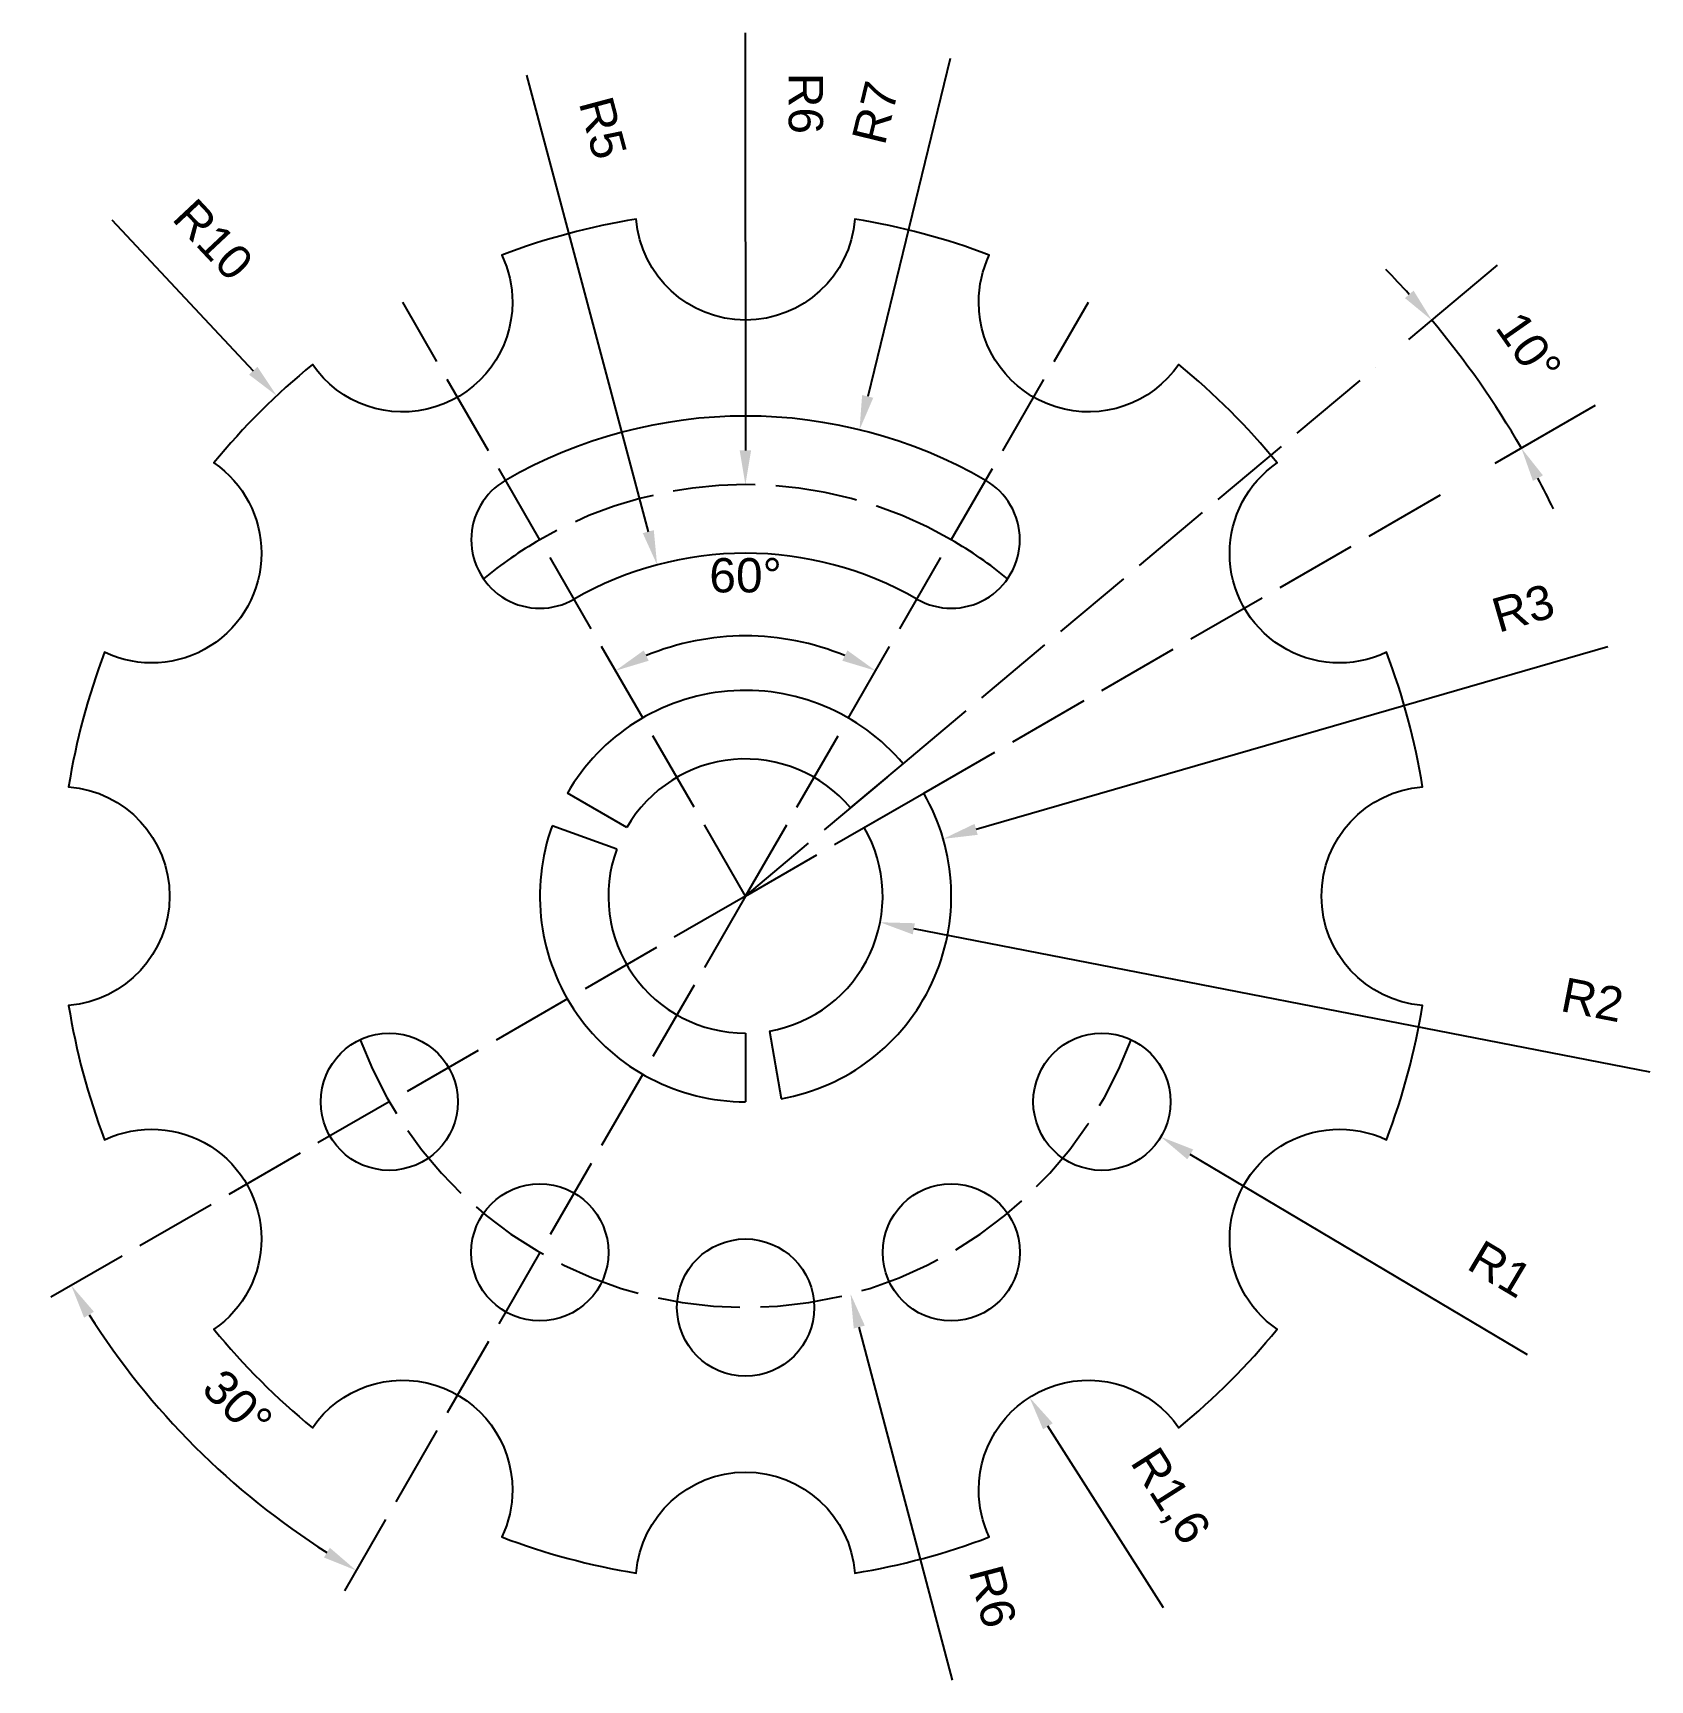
# Model space of a CAD drawing. Header units: millimetres. Extents: x 3477.7 to 3501.2, y 1440.6 to 1464.6.
import ezdxf

# ---------------------------------------------------------------- set-up
doc = ezdxf.new("R2010")
doc.units = ezdxf.units.MM
doc.header["$LTSCALE"] = 0.1
doc.linetypes.add('ACAD_ISO02W100', pattern=[15, 12, -3])
doc.styles.get("Standard").update_dxf_attribs({"font": 'arial.ttf'})
doc.dimstyles.new('ISO-25', dxfattribs={"dimtxt": 0.5, "dimasz": 0.5, "dimexe": 1.25, "dimexo": 0.625, "dimtad": 1, "dimtxsty": 'Standard', "dimcen": 2.5, "dimadec": 0, "dimazin": 0, "dimtfac": 1, "dimtmove": 0, "dimatfit": 3, "dimfxl": 1, "dimarcsym": 0})

# ---------------------------------------------------------------- blocks, each defined once
blk = doc.blocks.new('*D4')
at = {"color": 0, "lineweight": -2, "transparency": 16777216}
blk.add_arc((3488.053, 1452.06), 3.794, 67.5559, 112.4441, dxfattribs=at)
at = {"color": 0, "transparency": 16777216}
for points in [[(3486.641, 1455.492), (3486.568, 1455.642), (3486.156, 1455.346)], [(3489.539, 1455.642), (3489.465, 1455.492), (3489.95, 1455.346)]]:
    blk.add_solid(points, dxfattribs=at)
at = {"layer": 'Defpoints', "color": 0, "transparency": 16777216}
for p in [(3483.053, 1460.721), (3493.053, 1460.721), (3488.712, 1455.797), (3488.053, 1452.06), (3488.053, 1452.06)]:
    blk.add_point(p, dxfattribs=at)
at = {"color": 0, "transparency": 16777216, "insert": (3488.053, 1456.735), "char_height": 0.5, "attachment_point": 5}
blk.add_mtext('60°', dxfattribs=at)
blk = doc.blocks.new('*D5')
at = {"color": 0, "lineweight": -2, "transparency": 16777216}
for p, q in [((3497.724, 1460.176), (3499.018, 1461.261)), ((3498.987, 1458.373), (3500.449, 1459.217))]:
    blk.add_line(p, q, dxfattribs=at)
for start, end in [(42.193, 44.386), (30, 40), (25.614, 27.807)]:
    blk.add_arc((3488.053, 1452.06), 13.064, start, end, dxfattribs=at)
at = {"color": 0, "transparency": 16777216}
for points in [[(3497.795, 1460.889), (3497.669, 1460.78), (3498.061, 1460.458)], [(3499.536, 1458.114), (3499.682, 1458.195), (3499.367, 1458.592)]]:
    blk.add_solid(points, dxfattribs=at)
at = {"layer": 'Defpoints', "color": 0, "transparency": 16777216}
for p in [(3497.246, 1459.774), (3498.968, 1459.239), (3498.445, 1458.06), (3488.053, 1452.06), (3488.053, 1452.06)]:
    blk.add_point(p, dxfattribs=at)
at = {"color": 0, "transparency": 16777216, "insert": (3499.476, 1460.059), "char_height": 0.5, "attachment_point": 5, "rotation": 305}
blk.add_mtext('10°', dxfattribs=at)
blk = doc.blocks.new('*D6')
at = {"color": 0, "lineweight": -2, "transparency": 16777216}
blk.add_arc((3488.053, 1452.06), 11.355, 212.523, 237.477, dxfattribs=at)
at = {"color": 0, "transparency": 16777216}
for points in [[(3478.407, 1445.912), (3478.55, 1445.999), (3478.219, 1446.383)], [(3481.991, 1442.557), (3481.905, 1442.415), (3482.375, 1442.226)]]:
    blk.add_solid(points, dxfattribs=at)
at = {"layer": 'Defpoints', "color": 0, "transparency": 16777216}
for p in [(3488.053, 1452.06), (3488.053, 1452.06), (3477.661, 1446.06), (3479.354, 1444.761), (3482.053, 1441.668)]:
    blk.add_point(p, dxfattribs=at)
at = {"color": 0, "transparency": 16777216, "insert": (3480.646, 1444.653), "char_height": 0.5, "attachment_point": 5, "rotation": 315}
blk.add_mtext('30°', dxfattribs=at)
blk = doc.blocks.new('*D7')
at = {"color": 0, "lineweight": -2, "transparency": 16777216}
blk.add_line((3484.857, 1464.031), (3486.634, 1457.374), dxfattribs=at)
at = {"color": 0, "transparency": 16777216}
blk.add_solid([(3486.715, 1457.396), (3486.554, 1457.353), (3486.763, 1456.891)], dxfattribs=at)
at = {"layer": 'Defpoints', "color": 0, "transparency": 16777216}
for p in [(3486.763, 1456.891), (3488.053, 1452.06)]:
    blk.add_point(p, dxfattribs=at)
at = {"color": 0, "transparency": 16777216, "insert": (3485.972, 1463.262), "char_height": 0.5, "attachment_point": 5, "rotation": 284.9515}
blk.add_mtext('R5', dxfattribs=at)
blk = doc.blocks.new('*D8')
at = {"color": 0, "lineweight": -2, "transparency": 16777216}
blk.add_line((3488.048, 1464.647), (3488.051, 1458.56), dxfattribs=at)
at = {"color": 0, "transparency": 16777216}
blk.add_solid([(3488.134, 1458.56), (3487.967, 1458.56), (3488.051, 1458.06)], dxfattribs=at)
at = {"layer": 'Defpoints', "color": 0, "transparency": 16777216}
for p in [(3488.051, 1458.06), (3488.053, 1452.06)]:
    blk.add_point(p, dxfattribs=at)
at = {"color": 0, "transparency": 16777216, "insert": (3488.929, 1463.619), "char_height": 0.5, "attachment_point": 5, "rotation": 270.0227}
blk.add_mtext('R6', dxfattribs=at)
blk = doc.blocks.new('*D9')
at = {"color": 0, "lineweight": -2, "transparency": 16777216}
blk.add_line((3491.039, 1464.275), (3489.834, 1459.346), dxfattribs=at)
at = {"color": 0, "transparency": 16777216}
blk.add_solid([(3489.753, 1459.366), (3489.915, 1459.326), (3489.715, 1458.86)], dxfattribs=at)
at = {"layer": 'Defpoints', "color": 0, "transparency": 16777216}
for p in [(3489.715, 1458.86), (3488.053, 1452.06)]:
    blk.add_point(p, dxfattribs=at)
at = {"color": 0, "transparency": 16777216, "insert": (3489.945, 1463.484), "char_height": 0.5, "attachment_point": 5, "rotation": 76.2625}
blk.add_mtext('R7', dxfattribs=at)
blk = doc.blocks.new('*D10')
at = {"color": 0, "lineweight": -2, "transparency": 16777216}
blk.add_line((3478.811, 1461.921), (3480.873, 1459.721), dxfattribs=at)
at = {"color": 0, "transparency": 16777216}
blk.add_solid([(3480.934, 1459.778), (3480.812, 1459.664), (3481.215, 1459.357)], dxfattribs=at)
at = {"layer": 'Defpoints', "color": 0, "transparency": 16777216}
for p in [(3481.215, 1459.357), (3488.053, 1452.06)]:
    blk.add_point(p, dxfattribs=at)
at = {"color": 0, "transparency": 16777216, "insert": (3480.289, 1461.632), "char_height": 0.5, "attachment_point": 5, "rotation": 313.1451}
blk.add_mtext('R10', dxfattribs=at)
blk = doc.blocks.new('*D11')
at = {"color": 0, "lineweight": -2, "transparency": 16777216}
blk.add_line((3500.626, 1455.697), (3491.415, 1453.033), dxfattribs=at)
at = {"color": 0, "transparency": 16777216}
blk.add_solid([(3491.392, 1453.113), (3491.438, 1452.953), (3490.935, 1452.894)], dxfattribs=at)
at = {"layer": 'Defpoints', "color": 0, "transparency": 16777216}
for p in [(3490.935, 1452.894), (3488.053, 1452.06)]:
    blk.add_point(p, dxfattribs=at)
at = {"color": 0, "transparency": 16777216, "insert": (3499.393, 1456.258), "char_height": 0.5, "attachment_point": 5, "rotation": 16.1342}
blk.add_mtext('R3', dxfattribs=at)
blk = doc.blocks.new('*D12')
at = {"color": 0, "lineweight": -2, "transparency": 16777216}
blk.add_line((3501.244, 1449.492), (3490.507, 1451.583), dxfattribs=at)
at = {"color": 0, "transparency": 16777216}
blk.add_solid([(3490.523, 1451.664), (3490.491, 1451.501), (3490.016, 1451.678)], dxfattribs=at)
at = {"layer": 'Defpoints', "color": 0, "transparency": 16777216}
for p in [(3488.053, 1452.06), (3490.016, 1451.678)]:
    blk.add_point(p, dxfattribs=at)
at = {"color": 0, "transparency": 16777216, "insert": (3500.404, 1450.548), "char_height": 0.5, "attachment_point": 5, "rotation": 348.9824}
blk.add_mtext('R2', dxfattribs=at)
blk = doc.blocks.new('*D14')
at = {"color": 0, "lineweight": -2, "transparency": 16777216}
blk.add_line((3494.148, 1441.681), (3492.462, 1444.328), dxfattribs=at)
at = {"color": 0, "transparency": 16777216}
blk.add_solid([(3492.533, 1444.373), (3492.392, 1444.283), (3492.194, 1444.75)], dxfattribs=at)
at = {"layer": 'Defpoints', "color": 0, "transparency": 16777216}
for p in [(3492.194, 1444.75), (3493.053, 1443.4)]:
    blk.add_point(p, dxfattribs=at)
at = {"color": 0, "transparency": 16777216, "insert": (3494.22, 1443.291), "char_height": 0.5, "attachment_point": 5, "rotation": 302.4881}
blk.add_mtext('R1,6', dxfattribs=at)
blk = doc.blocks.new('*D15')
at = {"color": 0, "lineweight": -2, "transparency": 16777216}
blk.add_line((3491.069, 1440.628), (3489.711, 1445.775), dxfattribs=at)
at = {"color": 0, "transparency": 16777216}
blk.add_solid([(3489.792, 1445.797), (3489.631, 1445.754), (3489.584, 1446.259)], dxfattribs=at)
at = {"layer": 'Defpoints', "color": 0, "transparency": 16777216}
for p in [(3488.053, 1452.06), (3489.584, 1446.259)]:
    blk.add_point(p, dxfattribs=at)
at = {"color": 0, "transparency": 16777216, "insert": (3491.658, 1441.846), "char_height": 0.5, "attachment_point": 5, "rotation": 284.7792}
blk.add_mtext('R6', dxfattribs=at)
blk = doc.blocks.new('*D16')
at = {"color": 0, "lineweight": -2, "transparency": 16777216}
blk.add_line((3499.454, 1445.368), (3494.538, 1448.293), dxfattribs=at)
at = {"color": 0, "transparency": 16777216}
blk.add_solid([(3494.581, 1448.365), (3494.496, 1448.222), (3494.109, 1448.549)], dxfattribs=at)
at = {"layer": 'Defpoints', "color": 0, "transparency": 16777216}
for p in [(3493.249, 1449.06), (3494.109, 1448.549)]:
    blk.add_point(p, dxfattribs=at)
at = {"color": 0, "transparency": 16777216, "insert": (3499.06, 1446.622), "char_height": 0.5, "attachment_point": 5, "rotation": 329.2386}
blk.add_mtext('R1', dxfattribs=at)

msp = doc.modelspace()

# ---------------------------------------------------------------- linework, layer by layer
at = {"linetype": 'ACAD_ISO02W100'}
for q in [(3483.053, 1460.721), (3493.053, 1460.721), (3497.246, 1459.774), (3498.445, 1458.06), (3477.661, 1446.06), (3482.053, 1441.668)]:
    msp.add_line((3488.053, 1452.06), q, dxfattribs=at)
for p, q in [((3489.585, 1453.346), (3490.351, 1453.989)), ((3486.321, 1453.06), (3485.455, 1453.56)), ((3489.785, 1453.06), (3490.651, 1453.56)), ((3486.174, 1452.744), (3485.234, 1453.086)), ((3488.053, 1450.06), (3488.053, 1449.06)), ((3488.4, 1450.091), (3488.574, 1449.106))]:
    msp.add_line(p, q)
msp.add_lwpolyline([(3495.113, 1457.06, -0.246602), (3495.805, 1458.378, 0.050858), (3494.37, 1459.812, -0.735994), (3491.453, 1460.721, -0.111335), (3491.608, 1461.407, 0.050858), (3489.648, 1461.932, -0.922958), (3486.458, 1461.932, 0.050858), (3484.498, 1461.407, -0.111335), (3484.653, 1460.721, -0.735994), (3481.736, 1459.812, 0.050858), (3480.301, 1458.378, -0.246602), (3480.993, 1457.06, -0.550957), (3478.706, 1455.615, 0.050858), (3478.181, 1453.655, -0.390947), (3479.653, 1452.06, -0.390947), (3478.181, 1450.466, 0.050858), (3478.706, 1448.506, -0.550957), (3480.993, 1447.06, -0.246602), (3480.301, 1445.743, 0.050858), (3481.736, 1444.308, -0.735994), (3484.653, 1443.4, -0.111335), (3484.498, 1442.714, 0.050858), (3486.458, 1442.188, -0.922958), (3489.648, 1442.188, 0.050858), (3491.608, 1442.714, -0.111335), (3491.453, 1443.4, -0.735994), (3494.37, 1444.308, 0.050858), (3495.805, 1445.743, -0.246602), (3495.113, 1447.06, -0.550957), (3497.4, 1448.506, 0.050858), (3497.925, 1450.466, -0.390947), (3496.453, 1452.06, -0.390947), (3497.925, 1453.655, 0.050858), (3497.4, 1455.615, -0.550957)], format="xyb", close=True)
for centre in [(3482.857, 1449.06), (3493.249, 1449.06), (3485.053, 1446.864), (3491.053, 1446.864), (3488.053, 1446.06)]:
    msp.add_circle(centre, 1)
for centre, radius, start, end in [((3488.053, 1452.06), 7, 60, 120), ((3485.053, 1457.257), 1, 120, 300), ((3491.053, 1457.257), 1, 240, 60.0009), ((3488.053, 1452.06), 5, 60, 120), ((3488.053, 1452.06), 3, 40, 150), ((3488.053, 1452.06), 2, 40, 150), ((3488.053, 1452.06), 3, 280, 30), ((3488.053, 1452.06), 3, 160, 270), ((3488.053, 1452.06), 2, 280, 30), ((3488.053, 1452.06), 2, 160, 270)]:
    msp.add_arc(centre, radius, start, end)
for start, end in [(60, 120), (120, 129.5604), (50.4396, 60), (200.4396, 339.5604)]:
    msp.add_arc((3488.053, 1452.06), 6, start, end, dxfattribs=at)

# ---------------------------------------------------------------- dimensions: what is measured, and where the dimension line sits
at = {"color": 3}
for center, mpoint, picture, middle in [((3488.053, 1452.06), (3488.051, 1458.06), '*D8', (3488.049, 1463.619)), ((3488.053, 1452.06), (3489.715, 1458.86), '*D9', (3490.795, 1463.276)), ((3488.053, 1452.06), (3486.763, 1456.891), '*D7', (3485.122, 1463.035)), ((3488.053, 1452.06), (3481.215, 1459.357), '*D10', (3479.647, 1461.03)), ((3488.053, 1452.06), (3490.935, 1452.894), '*D11', (3499.638, 1455.412)), ((3488.053, 1452.06), (3490.016, 1451.678), '*D12', (3500.237, 1449.688)), ((3488.053, 1452.06), (3489.584, 1446.259), '*D15', (3490.807, 1441.622)), ((3493.249, 1449.06), (3494.109, 1448.549), '*D16', (3498.612, 1445.869))]:
    dim = msp.add_radius_dim(center=center, mpoint=mpoint, dimstyle='ISO-25', override={"dimcen": 0, "dimtofl": 0}, dxfattribs=at)
    dim.commit()
    dim.dimension.update_dxf_attribs({"geometry": picture, "text_midpoint": middle, "dimtype": 164})
for base, line1, line2, picture, middle in [((3498.968, 1459.239), ((3488.053, 1452.06), (3498.445, 1458.06)), ((3488.053, 1452.06), (3497.246, 1459.774)), '*D5', (3499.476, 1460.059)), ((3488.712, 1455.797), ((3488.053, 1452.06), (3493.053, 1460.721)), ((3488.053, 1452.06), (3483.053, 1460.721)), '*D4', (3488.053, 1456.735)), ((3479.354, 1444.761), ((3488.053, 1452.06), (3482.053, 1441.668)), ((3488.053, 1452.06), (3477.661, 1446.06)), '*D6', (3480.646, 1444.653))]:
    dim = msp.add_angular_dim_2l(base=base, line1=line1, line2=line2, dimstyle='ISO-25', dxfattribs=at)
    dim.commit()
    dim.dimension.update_dxf_attribs({"geometry": picture, "text_midpoint": middle})
dim = msp.add_radius_dim(center=(3493.053, 1443.4), mpoint=(3492.194, 1444.75), dimstyle='ISO-25', dxfattribs=at)
dim.commit()
dim.dimension.update_dxf_attribs({"geometry": '*D14', "text_midpoint": (3493.439, 1442.793), "dimtype": 164})

doc.saveas('drawing.dxf')
